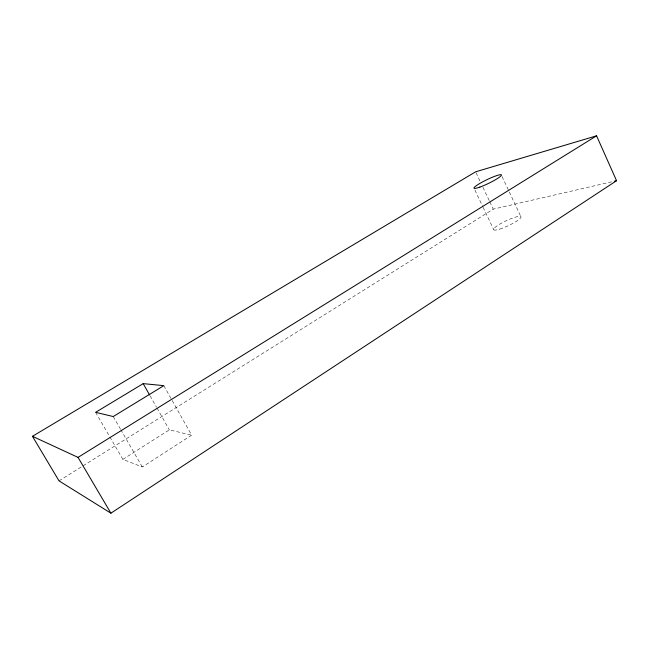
<?xml version="1.0" encoding="UTF-8"?>
<svg xmlns="http://www.w3.org/2000/svg" width="649" height="649" viewBox="0 0 649 649"><rect width="100%" height="100%" fill="white"/><g stroke="black" fill="none" stroke-linecap="round" stroke-linejoin="round"><path stroke-width="0.49" stroke-dasharray="3.25 2.43" d="M95.606 412.334L122.864 459.37L142.318 466.988L191.642 435.179L163.816 385.652M122.864 459.37L169.34 429.865L191.642 435.179M59.027 480.868L82.196 466.371M83.056 465.828L493.272 209.14L614.579 181.16M113.242 416.544L120.26 428.721M120.763 429.589L142.318 466.988M150.089 395.841L156.506 407.183M157.001 408.059L169.34 429.865M476.041 172.731L480.349 181.834M482.937 187.293L489.395 200.947M489.825 201.855L493.272 209.14M474.946 190.141L482.653 206.374M483.083 207.282L493.8 229.827M502.099 176.569L520.782 216.482M499.779 229.081A15.138 2.685 -25.2 0 0 521.042 217.139A15.138 2.685 -25.2 0 0 501.166 223.329A15.138 2.685 -25.2 0 0 499.779 229.081"/><path stroke-width="0.97" d="M110.914 513.189L616.55 180.706L596.577 135.811L475.612 171.815L32.45 436.306L59.027 480.868L110.914 513.189L78.034 457.383L32.45 436.306M78.034 457.383L596.577 135.811M143.178 383.632L95.606 412.334L113.242 416.544L163.816 385.652L143.178 383.632L149.595 394.973M614.579 181.16L616.55 180.706M479.895 187.09A15.268 2.02 -25.8 0 0 501.434 175.246A15.268 2.02 -25.8 0 0 481.777 182.337A15.268 2.02 -25.8 0 0 479.895 187.09"/></g></svg>
